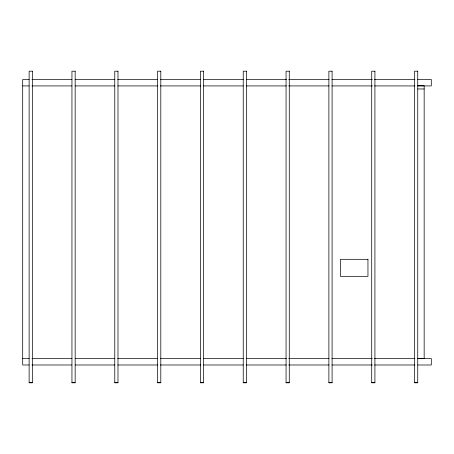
<?xml version="1.0" encoding="UTF-8"?>
<svg xmlns="http://www.w3.org/2000/svg" width="454" height="454" viewBox="0 0 454 454"><rect width="100%" height="100%" fill="white"/><g stroke="black" fill="none" stroke-linecap="round" stroke-linejoin="round"><path stroke-width="0.68" d="M29.124 79.501L22.7 79.501L22.7 364.988L29.124 364.988M31.922 79.501L71.948 79.501M75.16 79.501L114.907 79.501M117.745 79.501L157.589 79.501M160.302 79.501L200.736 79.501M203.574 79.501L243.293 79.501M246.13 79.501L286.559 79.501M288.687 79.501L329.116 79.501M331.953 79.501L372.382 79.501M374.51 79.501L414.945 79.501M417.737 79.501L431.3 79.501L431.3 85.925L417.737 85.925M417.737 85.755L424.161 85.755L424.161 358.609M22.7 85.925L29.124 85.925M31.922 85.925L71.948 85.925M75.16 85.925L114.93 85.925M117.745 85.925L157.589 85.925M160.302 85.925L200.736 85.925M203.574 85.925L243.293 85.925M246.125 85.925L286.559 85.925M288.676 85.925L329.116 85.925M331.931 85.925L372.382 85.925M374.482 85.925L414.945 85.925M417.737 88.967L424.161 88.967M417.737 358.393L424.161 358.393M22.7 358.564L29.124 358.564M31.922 358.564L71.948 358.564M75.16 358.564L114.902 358.564M117.739 358.564L157.589 358.564M160.29 358.564L200.713 358.564M203.551 358.564L243.27 358.564M246.108 358.564L286.531 358.564M288.659 358.564L329.088 358.564M331.925 358.564L372.348 358.564M374.476 358.564L414.905 358.564M417.737 358.564L431.3 358.564L431.3 364.988L417.737 364.988M31.922 364.988L71.948 364.988M75.16 364.988L114.907 364.988M117.745 364.988L157.589 364.988M160.302 364.988L200.736 364.988M203.574 364.988L243.293 364.988M246.13 364.988L286.559 364.988M288.687 364.988L329.116 364.988M331.953 364.988L372.382 364.988M374.51 364.988L414.945 364.988M29.124 382.33L32.336 382.33M71.948 382.33L75.16 382.33M114.771 382.33L117.983 382.33M157.589 382.33L160.801 382.33M200.413 382.33L203.625 382.33M243.236 382.33L246.448 382.33M286.06 382.33L289.272 382.33M328.883 382.33L332.095 382.33M371.707 382.33L374.919 382.33M414.53 382.33L417.737 382.33M32.336 71.193L29.124 71.193L29.124 382.807L32.336 382.807L32.336 71.193M75.16 71.193L71.948 71.193L71.948 382.807L75.16 382.807L75.16 71.193M117.983 71.193L114.771 71.193L114.771 382.807L117.983 382.807L117.983 71.193M160.801 71.193L157.589 71.193L157.589 382.807L160.801 382.807L160.801 71.193M203.625 71.193L200.413 71.193L200.413 382.807L203.625 382.807L203.625 71.193M246.448 71.193L243.236 71.193L243.236 382.807L246.448 382.807L246.448 71.193M289.272 71.193L286.06 71.193L286.06 382.807L289.272 382.807L289.272 71.193M332.095 71.193L328.883 71.193L328.883 382.807L332.095 382.807L332.095 71.193M374.919 71.193L371.707 71.193L371.707 382.807L374.919 382.807L374.919 71.193M417.737 71.193L414.53 71.193L414.53 382.807L417.737 382.807L417.737 71.193M367.961 259.313L340.432 259.313L340.432 276.327L367.961 276.327L367.961 259.313"/></g></svg>
